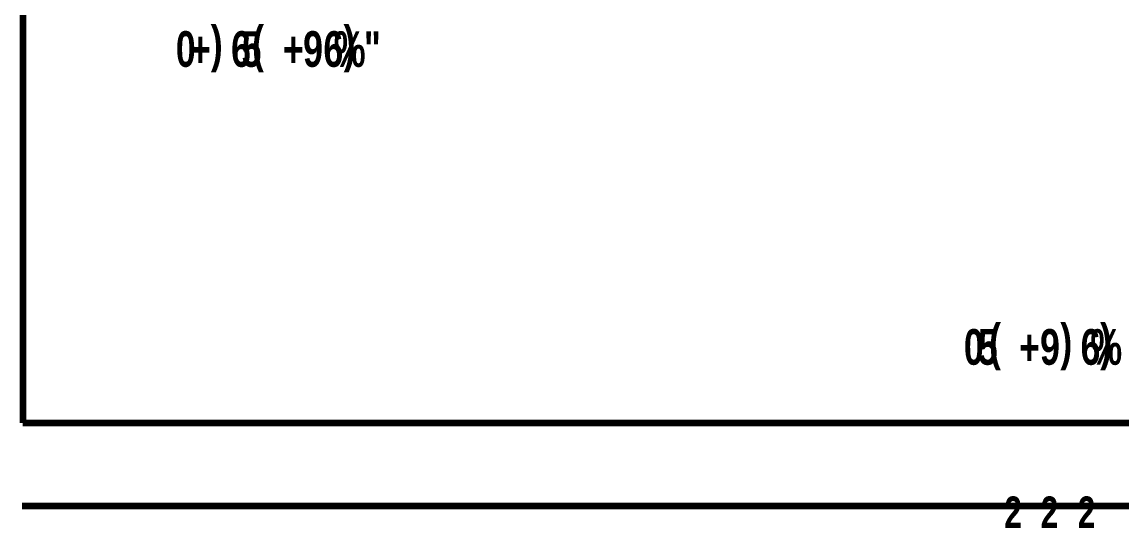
# Model space of a CAD drawing. Header units: inches. Extents: x 19 to 378, y -1 to 556.
# Drawn here: x 18.9 to 193.7, y 14.2 to 94.6 of the extents above; entities that cross this region are included whole.
import ezdxf

# ---------------------------------------------------------------- set-up
doc = ezdxf.new("R2010")
doc.units = ezdxf.units.IN
doc.layers.add('P', color=250, linetype='CONTINUOUS', lineweight=100)
doc.layers.add('Text', color=250, linetype='CONTINUOUS', lineweight=100)
doc.styles.get("Standard").update_dxf_attribs({"font": 'txt', "width": 0.75})

msp = doc.modelspace()

# ---------------------------------------------------------------- linework, layer by layer
at = {"layer": 'P', "color": 0, "linetype": 'CONTINUOUS'}
for points in [[(19, 30.89), (377.89, 30.89), (377.89, 212.22), (19, 212.22), (19, 30.89)], [(18.89, 17.67), (378, 17.67)]]:
    msp.add_lwpolyline(points, dxfattribs=at)

# ---------------------------------------------------------------- texts
at = {"layer": 'Text', "color": 0, "linetype": 'CONTINUOUS', "attachment_point": 4}
for s, insert, char_height, width in [('{\\fFutura|b1|i0|c1|p15;0}', (43.33, 90.22), 5.6667, 6), ('{\\fFutura|b1|i0|c1|p15;)}', (48.89, 90.22), 5.6667, 6), ('{\\fFutura|b1|i0|c1|p15;6}', (52.11, 90.22), 5.6667, 6), ('{\\fFutura|b1|i0|c1|p15;5}', (53.78, 90.22), 5.6667, 6), ('{\\fFutura|b1|i0|c1|p15;(}', (55.44, 90.22), 5.6667, 6), ('{\\fFutura|b1|i0|c1|p15;9}', (63.56, 90.22), 5.6667, 6), ('{\\fFutura|b1|i0|c1|p15;6}', (66.78, 90.22), 5.6667, 6), ('{\\fFutura|b1|i0|c1|p15;%}', (68.44, 90.22), 5.6667, 6), ('{\\fFutura|b1|i0|c1|p15;)}', (70, 90.22), 5.6667, 6), ('{\\fFutura|b1|i0|c1|p15;"}', (73.22, 90.22), 5.6667, 6), ('{\\fFutura|b1|i0|c1|p15;+}', (45.56, 90.22), 5.6667, 6), ('{\\fFutura|b1|i0|c1|p15;+}', (60.33, 90.22), 5.6667, 6), ('{\\fFutura|b1|i0|c1|p15;}', (40.56, 90.22), 5.6667, 6), ('{\\fFutura|b1|i0|c1|p15;0}', (168.56, 42.89), 5.6667, 6), ('{\\fFutura|b1|i0|c1|p15;5}', (170.78, 42.89), 5.6667, 6), ('{\\fFutura|b1|i0|c1|p15;(}', (172.56, 42.89), 5.6667, 6), ('{\\fFutura|b1|i0|c1|p15;9}', (180.67, 42.89), 5.6667, 6), ('{\\fFutura|b1|i0|c1|p15;)}', (183.89, 42.89), 5.6667, 6), ('{\\fFutura|b1|i0|c1|p15;6}', (187.11, 42.89), 5.6667, 6), ('{\\fFutura|b1|i0|c1|p15;%}', (188.67, 42.89), 5.6667, 6), ('{\\fFutura|b1|i0|c1|p15;)}', (190.22, 42.89), 5.6667, 6), ('{\\fFutura|b1|i0|c1|p15;+}', (177.33, 42.89), 5.6667, 6), ('{\\fFutura|b1|i0|c1|p15;}', (158.89, 42.89), 5.6667, 6), ('{\\fFutura|b1|i0|c1|p15;}', (162.22, 42.89), 5.6667, 6), ('{\\fFutura|b1|i0|c1|p15;}', (165.22, 42.89), 5.6667, 6), ('{\\fSquare721BT|b1|i0|c1|p15;2}', (175, 16.67), 5, 5.3333), ('{\\fSquare721BT|b1|i0|c1|p15;2}', (180.78, 16.67), 5, 5.3333), ('{\\fSquare721BT|b1|i0|c1|p15;2}', (186.67, 16.67), 5, 5.3333), ('{\\fSquare721BT|b1|i0|c1|p15;}', (18.89, 16.67), 5, 5.3333), ('{\\fSquare721BT|b1|i0|c1|p15;}', (24.56, 16.67), 5, 5.3333), ('{\\fSquare721BT|b1|i0|c1|p15;}', (29.78, 16.67), 5, 5.3333), ('{\\fSquare721BT|b1|i0|c1|p15;}', (34.67, 16.67), 5, 5.3333), ('{\\fSquare721BT|b1|i0|c1|p15;}', (192.22, 16.67), 5, 5.3333)]:
    msp.add_mtext(s, dxfattribs=dict(at, insert=insert, char_height=char_height, width=width))

doc.saveas('drawing.dxf')
